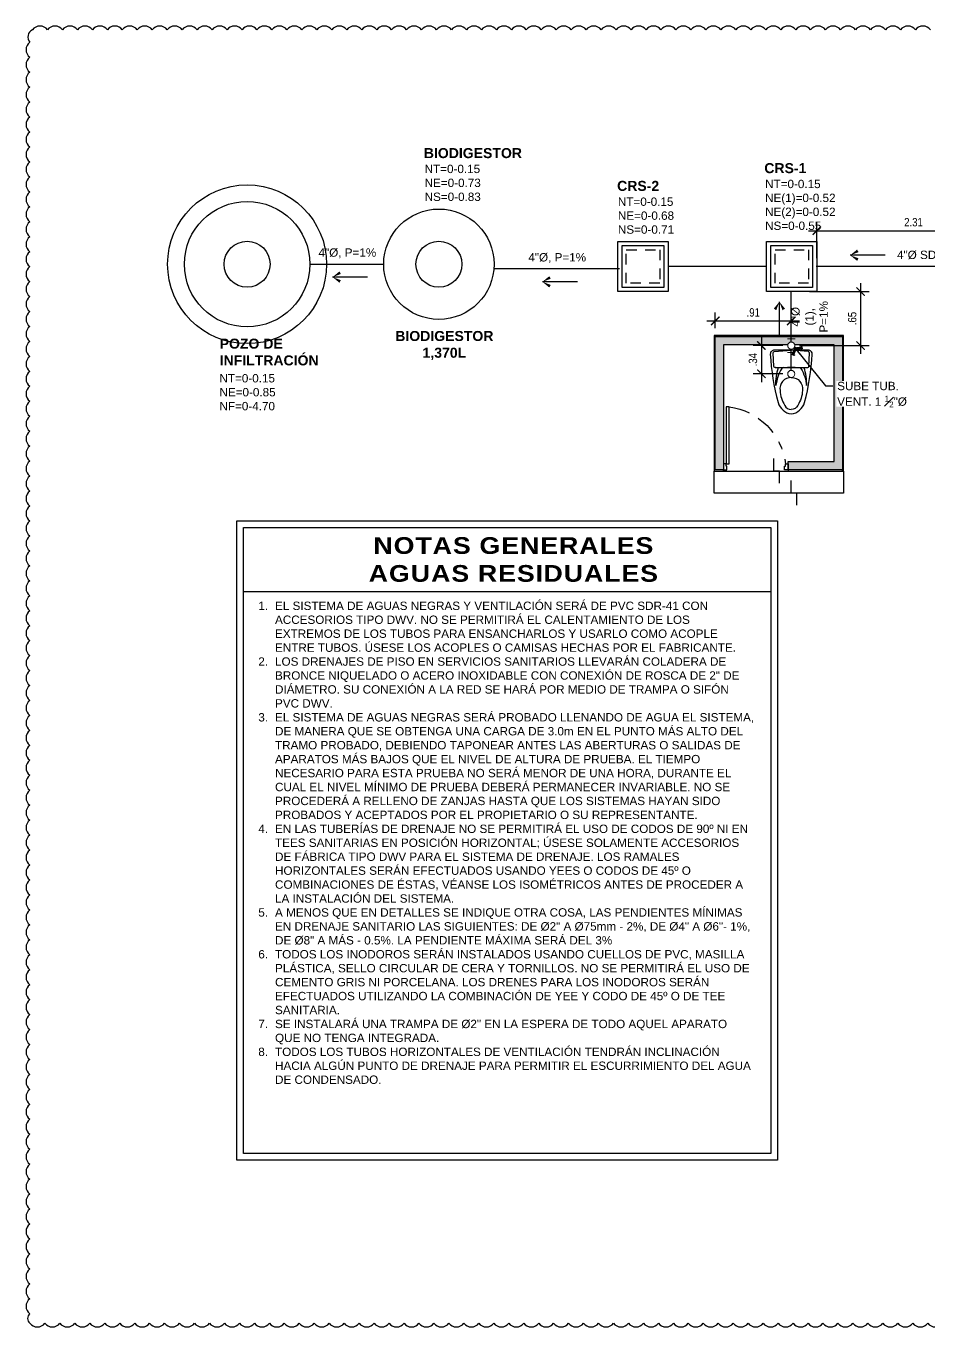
# Model space of a CAD drawing. Header units: metres. Extents: x 2 to 147, y 24 to 94.
# Drawn here: x 24.52 to 35.32, y 57.69 to 73.25 of the extents above; entities that cross this region are included whole.
import ezdxf

# ---------------------------------------------------------------- set-up
doc = ezdxf.new("R2010")
doc.units = ezdxf.units.M
doc.header["$MEASUREMENT"] = 0
doc.header["$PDMODE"] = 35
doc.linetypes.add('BORDER2', pattern=[0.875, 0.25, -0.125, 0.25, -0.125, 0, -0.125])
doc.linetypes.add('HIDDEN', pattern=[0.375, 0.25, -0.125])
doc.layers.get('Defpoints').update_dxf_attribs({"color": 171})
for name, color, linetype in [('001-Paredes', 1, 'Continuous'), ('005-Piso', 1, 'Continuous'), ('010-Mobiliario', 8, 'Continuous'), ('011-Puertas y Ventanas', 1, 'Continuous'), ('A RES', 5, 'Continuous'), ('A RES textos', 2, 'Continuous'), ('A RESIDUAL', 5, 'Continuous'), ('TEXTOS HIDRO', 2, 'Continuous')]:
    doc.layers.add(name, color=color, linetype=linetype)
doc.layers.add('A RES accesorios', color=4, linetype='Continuous', lineweight=18)
doc.styles.add('ARIAL', font='arial.ttf')
doc.styles.add('COTAS', font='ARIALN.TTF')
doc.styles.add('Marcas', font='')
doc.styles.add('TEXTO HIDROSANITARIO', font='arial.ttf')
doc.styles.add('TITULOS', font='')
doc.styles.get('Marcas').set_extended_font_data('Arial', bold=True)
doc.styles.get('TITULOS').set_extended_font_data('Arial Black', bold=True)
doc.dimstyles.new('ESC-50', dxfattribs={"dimtxt": 0.1, "dimasz": 0.1, "dimexe": 0.1, "dimexo": 0.1, "dimgap": 0.05, "dimtad": 1, "dimzin": 4, "dimdsep": 46, "dimtxsty": 'COTAS', "dimblk": 'ARCHTICK', "dimcen": 0.1, "dimdle": 0.1, "dimclrd": 1, "dimclre": 1, "dimclrt": 2, "dimazin": 0, "dimtfac": 0.75, "dimtmove": 1, "dimatfit": 3, "dimldrblk": 'FLE', "dimfxl": 0.1, "dimtvp": 1.5, "dimtfill": 1, "dimtolj": 1, "dimtzin": 0, "dimarcsym": 0})

# ---------------------------------------------------------------- blocks, each defined once
blk = doc.blocks.new('FLECHA')
at = {"color": 2, "linetype": 'Continuous'}
blk.add_line((-0.9, 0), (0, 0), dxfattribs=at)
for points in [[(-0.176, 0.145), (0, 0), (-0.214, 0.08)], [(-0.214, -0.08), (0, 0), (-0.176, -0.145)]]:
    blk.add_solid(points, dxfattribs=at)
blk = doc.blocks.new('A$C09B00896')
at = {"color": 0}
blk.add_lwpolyline([(0.313, 0), (-0.287, 0), (-0.287, 0.6), (0.313, 0.6)], close=True, dxfattribs=at)
at = {"color": 1}
blk.add_lwpolyline([(0.263, 0.05), (-0.237, 0.05), (-0.237, 0.55), (0.263, 0.55)], close=True, dxfattribs=at)
at = {"color": 1, "linetype": 'HIDDEN', "ltscale": 0.5}
blk.add_lwpolyline([(0.213, 0.1), (-0.187, 0.1), (-0.187, 0.5), (0.213, 0.5)], close=True, dxfattribs=at)
blk = doc.blocks.new('INODORO-PETITGARZON-PLANTA')
blk.add_lwpolyline([(0.78, 0, -0.292943), (0.644, -0.158, -0.052692), (0.065, -0.251, -0.422078), (0.017, -0.204), (0.017, -0.204), (0.017, 0.204), (0.017, 0.204, -0.422078), (0.065, 0.251, -0.052692), (0.644, 0.158, -0.292943)], format="xyb", close=True)
for points in [[(0.225, 0.19, 0.414449), (0.207, 0.209), (0.051, 0.217, 0.398758), (0.034, 0.203), (0.017, -0.001)], [(0.225, 0.192), (0.225, -0.192, -0.414449), (0.207, -0.21), (0.051, -0.219, -0.398758), (0.034, -0.204), (0.017, -0.001)], [(0.225, 0.093, -0.279736), (0.237, 0.115, -0.109692), (0.441, 0.183, 0.108214), (0.225, 0.151, 0.108214)], [(0.343, 0, -0.468214), (0.499, 0.134, -0.125087), (0.677, 0.077, -0.28707), (0.726, 0, -1.078007)], [(0.343, 0, 0.468214), (0.499, -0.134, 0.125087), (0.677, -0.077, 0.28707), (0.726, 0, 1.078007)], [(0.225, -0.093, 0.279736), (0.237, -0.115, 0.109692), (0.441, -0.183, -0.108214), (0.225, -0.151, -0.108214)]]:
    blk.add_lwpolyline(points, format="xyb")
blk = doc.blocks.new('door001')
at = {"layer": '011-Puertas y Ventanas'}
for points in [[(-0.075, 0), (0, 0), (0, -0.04), (-0.045, -0.04), (-0.045, -0.03), (-0.075, -0.03)], [(-0.075, -0.03), (-0.075, -0.066), (-0.756, -0.066), (-0.756, -0.03)], [(-0.075, -0.74), (-0.075, -0.77), (0, -0.77), (0, -0.73), (-0.045, -0.73), (-0.045, -0.74)]]:
    blk.add_lwpolyline(points, close=True, dxfattribs=at)
at = {"layer": '011-Puertas y Ventanas', "color": 1, "linetype": 'BORDER2'}
blk.add_arc((0.021, 0.038), 0.784, 187.6333, 262.9326, dxfattribs=at)
blk = doc.blocks.new('A$C1b8cae82')
blk.add_wipeout([(0, 0.042), (0.011, 0.041), (0.021, 0.037), (0.03, 0.03), (0.037, 0.021), (0.041, 0.011), (0.042, 0), (0.041, -0.011), (0.037, -0.021), (0.03, -0.03), (0.021, -0.037), (0.011, -0.041), (0, -0.042), (-0.011, -0.041), (-0.021, -0.037), (-0.03, -0.03), (-0.037, -0.021), (-0.041, -0.011), (-0.042, 0), (-0.041, 0.011), (-0.037, 0.021), (-0.03, 0.03), (-0.021, 0.037), (-0.011, 0.041)])
at = {"color": 0, "linetype": 'Continuous'}
for points in [[(-0.045, 0.081), (0.045, 0.081)], [(0, 0.042), (0, 0.081)]]:
    blk.add_lwpolyline(points, dxfattribs=at)
blk.add_circle((0, 0), 0.0424, dxfattribs=at)
blk = doc.blocks.new('_ARCHTICK')
at = {"color": 0, "linetype": 'ByBlock', "const_width": 0.15}
blk.add_lwpolyline([(-0.5, -0.5), (0.5, 0.5)], dxfattribs=at)
blk = doc.blocks.new('FLE')
at = {"linetype": 'Continuous'}
h = blk.add_hatch(color=2, dxfattribs=at)
h.paths.add_polyline_path([(-0.57, -0.62), (-0.42, -0.71), (0, 0), (-0.2, 0)])
h.paths.add_polyline_path([(-0.42, 0.71), (-0.57, 0.62), (-0.2, 0), (0, 0)])
at = {"color": 1, "linetype": 'Continuous'}
for p, q in [((0, 0), (-1, 0)), ((-0.31, 0.77), (-0.69, 0.55)), ((-0.2, 0), (-0.64, 0.73)), ((-0.2, 0), (-0.64, -0.73)), ((0.07, -0.11), (-0.49, 0.82)), ((0.07, 0.11), (-0.49, -0.82)), ((-0.69, -0.55), (-0.31, -0.77))]:
    blk.add_line(p, q, dxfattribs=at)
blk = doc.blocks.new('*D238')
at = {"layer": 'A RES textos', "color": 1, "lineweight": -2, "transparency": 16777216}
for p, q in [((33.88, 70.806), (36.393, 70.806)), ((33.98, 70.477), (33.98, 70.906)), ((36.293, 70.477), (36.293, 70.906))]:
    blk.add_line(p, q, dxfattribs=at)
at = {"layer": 'Defpoints', "color": 0, "transparency": 16777216}
for p in [(36.293, 70.806), (33.98, 70.377), (36.293, 70.377)]:
    blk.add_point(p, dxfattribs=at)
at = {"layer": 'A RES textos', "color": 1, "lineweight": -2, "transparency": 16777216, "xscale": 0.1, "yscale": 0.1, "zscale": 0.1, "rotation": 180}
blk.add_blockref('_ARCHTICK', (33.98, 70.806), dxfattribs=at)
at = {"layer": 'A RES textos', "color": 1, "lineweight": -2, "transparency": 16777216, "xscale": 0.1, "yscale": 0.1, "zscale": 0.1}
blk.add_blockref('_ARCHTICK', (36.293, 70.806), dxfattribs=at)
at = {"layer": 'A RES textos', "color": 2, "transparency": 16777216, "insert": (35.136, 70.907), "char_height": 0.1, "attachment_point": 5, "style": 'COTAS', "bg_fill": 3, "box_fill_scale": 1.25, "bg_fill_color": 256, "bg_fill_true_color": 13158600, "bg_fill_transparency": 0}
blk.add_mtext('\\A1;2.31', dxfattribs=at)
blk = doc.blocks.new('*D246')
at = {"layer": 'A RES textos', "color": 1, "lineweight": -2, "transparency": 16777216}
for p, q in [((34.504, 69.332), (34.504, 70.177)), ((33.892, 70.077), (34.604, 70.077)), ((33.774, 69.432), (34.604, 69.432))]:
    blk.add_line(p, q, dxfattribs=at)
at = {"layer": 'Defpoints', "color": 0, "transparency": 16777216}
for p in [(33.792, 70.077), (34.504, 70.077), (33.674, 69.432)]:
    blk.add_point(p, dxfattribs=at)
at = {"layer": 'A RES textos', "color": 1, "lineweight": -2, "transparency": 16777216, "xscale": 0.1, "yscale": 0.1, "zscale": 0.1}
for p, rotation in [((34.504, 70.077), 90), ((34.504, 69.432), 270)]:
    blk.add_blockref('_ARCHTICK', p, dxfattribs=dict(at, rotation=rotation))
at = {"layer": 'A RES textos', "color": 2, "transparency": 16777216, "insert": (34.403, 69.755), "char_height": 0.1, "attachment_point": 5, "rotation": 90, "style": 'COTAS', "bg_fill": 3, "box_fill_scale": 1.25, "bg_fill_color": 256, "bg_fill_true_color": 13158600, "bg_fill_transparency": 0}
blk.add_mtext('\\A1;.65', dxfattribs=at)
blk = doc.blocks.new('*D247')
at = {"layer": 'A RES textos', "color": 1, "lineweight": -2, "transparency": 16777216}
for p, q in [((32.665, 69.727), (33.774, 69.727)), ((32.765, 69.64), (32.765, 69.827)), ((33.674, 69.712), (33.674, 69.827))]:
    blk.add_line(p, q, dxfattribs=at)
at = {"layer": 'Defpoints', "color": 0, "transparency": 16777216}
for p in [(33.674, 69.727), (33.674, 69.612), (32.765, 69.54)]:
    blk.add_point(p, dxfattribs=at)
at = {"layer": 'A RES textos', "color": 1, "lineweight": -2, "transparency": 16777216, "xscale": 0.1, "yscale": 0.1, "zscale": 0.1, "rotation": 180}
blk.add_blockref('_ARCHTICK', (32.765, 69.727), dxfattribs=at)
at = {"layer": 'A RES textos', "color": 1, "lineweight": -2, "transparency": 16777216, "xscale": 0.1, "yscale": 0.1, "zscale": 0.1}
blk.add_blockref('_ARCHTICK', (33.674, 69.727), dxfattribs=at)
at = {"layer": 'A RES textos', "color": 2, "transparency": 16777216, "insert": (33.22, 69.828), "char_height": 0.1, "attachment_point": 5, "style": 'COTAS', "bg_fill": 3, "box_fill_scale": 1.25, "bg_fill_color": 256, "bg_fill_true_color": 13158600, "bg_fill_transparency": 0}
blk.add_mtext('\\A1;.91', dxfattribs=at)
blk = doc.blocks.new('*D248')
at = {"layer": 'A RES textos', "color": 1, "lineweight": -2, "transparency": 16777216}
for p, q in [((33.574, 69.432), (33.217, 69.432)), ((33.317, 69.532), (33.317, 68.994)), ((33.574, 69.094), (33.217, 69.094))]:
    blk.add_line(p, q, dxfattribs=at)
at = {"layer": 'Defpoints', "color": 0, "transparency": 16777216}
for p in [(33.674, 69.432), (33.674, 69.094)]:
    blk.add_point(p, dxfattribs=at)
at = {"layer": 'A RES textos', "color": 1, "lineweight": -2, "transparency": 16777216, "xscale": 0.1, "yscale": 0.1, "zscale": 0.1}
for p, rotation in [((33.317, 69.432), 90), ((33.317, 69.094), 270)]:
    blk.add_blockref('_ARCHTICK', p, dxfattribs=dict(at, rotation=rotation))
at = {"layer": 'A RES textos', "color": 2, "transparency": 16777216, "insert": (33.216, 69.263), "char_height": 0.1, "attachment_point": 5, "rotation": 90, "style": 'COTAS', "bg_fill": 3, "box_fill_scale": 1.25, "bg_fill_color": 256, "bg_fill_true_color": 13158600, "bg_fill_transparency": 0}
blk.add_mtext('\\A1;.34', dxfattribs=at)
at = {"layer": 'Defpoints', "color": 0, "transparency": 16777216}
blk.add_point((33.317, 69.094), dxfattribs=at)

msp = doc.modelspace()

# ---------------------------------------------------------------- hatches: boundary and pattern name
at = {"layer": '005-Piso', "transparency": 33554508}
h = msp.add_hatch(color=9, dxfattribs=at)
h.dxf.hatch_style = 1
h.paths.add_polyline_path([(34.1876, 68.044), (34.1876, 69.4404), (32.8652, 69.4404), (32.8652, 68.044), (32.8652, 67.944), (32.7652, 67.944), (32.7652, 69.5404), (34.2876, 69.5404), (34.2876, 67.944), (34.1876, 67.944), (33.6352, 67.944), (33.6352, 68.044)])

# ---------------------------------------------------------------- linework, layer by layer
at = {"layer": '001-Paredes', "color": 6}
for points in [[(32.7527, 69.5404), (32.7527, 67.9315), (32.8652, 67.9315), (32.8652, 67.944), (32.7652, 67.944), (32.7652, 69.5404), (34.2876, 69.5404), (34.2876, 67.9315), (34.298, 67.9315), (34.3001, 69.5404), (34.3001, 69.5529), (32.7527, 69.5529)], [(34.2876, 67.944), (33.6352, 67.944), (33.6352, 67.9315), (34.2876, 67.9315)]]:
    msp.add_lwpolyline(points, close=True, dxfattribs=at)
at = {"layer": '001-Paredes'}
msp.add_lwpolyline([(34.1876, 68.044), (34.1876, 69.4404), (32.8652, 69.4404), (32.8652, 68.044), (32.8652, 67.944), (32.7652, 67.944), (32.7652, 69.5404), (34.2876, 69.5404), (34.2876, 67.944), (34.1876, 67.944), (34.1876, 67.944), (33.6352, 67.944), (33.6352, 68.044)], close=True, dxfattribs=at)
at = {"layer": '005-Piso', "color": 4}
for points in [[(33.5342, 67.7862), (33.5342, 67.9315), (33.4664, 67.9315), (33.4664, 68.0829)], [(33.7414, 67.5219), (33.7414, 67.6672), (33.6737, 67.6672), (33.6737, 67.8185)]]:
    msp.add_lwpolyline(points, dxfattribs=at)
msp.add_lwpolyline([(32.7527, 67.9315), (34.298, 67.9315), (34.298, 67.6672), (32.7527, 67.6672)], close=True, dxfattribs=at)
msp.add_lwpolyline([(32.7527, 67.9315), (34.298, 67.9315), (34.298, 67.6672), (32.7527, 67.6672)], close=True, dxfattribs=at)
at = {"layer": 'A RES textos'}
for centre in [(27.1682, 70.4051), (29.4611, 70.4051)]:
    msp.add_circle(centre, 0.275, dxfattribs=at)
at = {"layer": 'A RESIDUAL', "color": 5}
for p, q in [((27.9182, 70.4051), (28.8011, 70.4051)), ((31.6187, 70.3482), (30.1187, 70.3482)), ((33.38, 70.3775), (32.2015, 70.3775)), ((39.811, 70.3775), (33.9708, 70.3775)), ((33.674, 69.1361), (33.674, 70.0883))]:
    msp.add_line(p, q, dxfattribs=at)
for centre, radius in [((27.1682, 70.4051), 0.95), ((27.1682, 70.4051), 0.75), ((29.4611, 70.4051), 0.66), ((33.6684, 69.4296), 0.0305)]:
    msp.add_circle(centre, radius, dxfattribs=at)
at = {"layer": 'Defpoints'}
msp.add_lwpolyline([(35.337, 73.2071, 0.5205671), (35.1581, 73.2071, 0.5205671), (34.9792, 73.2071, 0.5205671), (34.8003, 73.2071, 0.5205671), (34.6213, 73.2071, 0.5205671), (34.4424, 73.2071, 0.5205671), (34.2635, 73.2071, 0.5205671), (34.0846, 73.2071, 0.5205671), (33.9057, 73.2071, 0.5205671), (33.7268, 73.2071, 0.5205671), (33.5479, 73.2071, 0.5205671), (33.369, 73.2071, 0.5205671), (33.1901, 73.2071, 0.5205671), (33.0112, 73.2071, 0.5205671), (32.8322, 73.2071, 0.5205671), (32.6533, 73.2071, 0.5205671), (32.4744, 73.2071, 0.5205671), (32.2955, 73.2071, 0.5205671), (32.1166, 73.2071, 0.5205671), (31.9377, 73.2071, 0.5205671), (31.7588, 73.2071, 0.5205671), (31.5799, 73.2071, 0.5205671), (31.401, 73.2071, 0.5205671), (31.2221, 73.2071, 0.5205671), (31.0431, 73.2071, 0.5205671), (30.8642, 73.2071, 0.5205671), (30.6853, 73.2071, 0.5205671), (30.5064, 73.2071, 0.5205671), (30.3275, 73.2071, 0.5205671), (30.1486, 73.2071, 0.5205671), (29.9697, 73.2071, 0.5205671), (29.7908, 73.2071, 0.5205671), (29.6119, 73.2071, 0.5205671), (29.433, 73.2071, 0.5205671), (29.254, 73.2071, 0.5205671), (29.0751, 73.2071, 0.5205671), (28.8962, 73.2071, 0.5205671), (28.7173, 73.2071, 0.5205671), (28.5384, 73.2071, 0.5205671), (28.3595, 73.2071, 0.5205671), (28.1806, 73.2071, 0.5205671), (28.0017, 73.2071, 0.5205671), (27.8228, 73.2071, 0.5205671), (27.6439, 73.2071, 0.5205671), (27.4649, 73.2071, 0.5205671), (27.286, 73.2071, 0.5205671), (27.1071, 73.2071, 0.5205671), (26.9282, 73.2071, 0.5205671), (26.7493, 73.2071, 0.5205671), (26.5704, 73.2071, 0.5205671), (26.3915, 73.2071, 0.5205671), (26.2126, 73.2071, 0.5205671), (26.0337, 73.2071, 0.5205671), (25.8547, 73.2071, 0.5205671), (25.6758, 73.2071, 0.5205671), (25.4969, 73.2071, 0.5205671), (25.318, 73.2071, 0.5205671), (25.1391, 73.2071, 0.5205671), (24.9602, 73.2071, 0.5205671), (24.7813, 73.2071, 0.5205671), (24.6024, 73.2071, 0.5205671), (24.5713, 73.0593, 0.5205671), (24.5713, 72.8804, 0.5205671), (24.5713, 72.7015, 0.5205671), (24.5713, 72.5226, 0.5205671), (24.5713, 72.3437, 0.5205671), (24.5713, 72.1648, 0.5205671), (24.5713, 71.9858, 0.5205671), (24.5713, 71.8069, 0.5205671), (24.5713, 71.628, 0.5205671), (24.5713, 71.4491, 0.5205671), (24.5713, 71.2702, 0.5205671), (24.5713, 71.0913, 0.5205671), (24.5713, 70.9124, 0.5205671), (24.5713, 70.7335, 0.5205671), (24.5713, 70.5546, 0.5205671), (24.5713, 70.3757, 0.5205671), (24.5713, 70.1967, 0.5205671), (24.5713, 70.0178, 0.5205671), (24.5713, 69.8389, 0.5205671), (24.5713, 69.66, 0.5205671), (24.5713, 69.4811, 0.5205671), (24.5713, 69.3022, 0.5205671), (24.5713, 69.1233, 0.5205671), (24.5713, 68.9444, 0.5205671), (24.5713, 68.7655, 0.5205671), (24.5713, 68.5866, 0.5205671), (24.5713, 68.4076, 0.5205671), (24.5713, 68.2287, 0.5205671), (24.5713, 68.0498, 0.5205671), (24.5713, 67.8709, 0.5205671), (24.5713, 67.692, 0.5205671), (24.5713, 67.5131, 0.5205671), (24.5713, 67.3342, 0.5205671), (24.5713, 67.1553, 0.5205671), (24.5713, 66.9764, 0.5205671), (24.5713, 66.7974, 0.5205671), (24.5713, 66.6185, 0.5205671), (24.5713, 66.4396, 0.5205671), (24.5713, 66.2607, 0.5205671), (24.5713, 66.0818, 0.5205671), (24.5713, 65.9029, 0.5205671), (24.5713, 65.724, 0.5205671), (24.5713, 65.5451, 0.5205671), (24.5713, 65.3662, 0.5205671), (24.5713, 65.1873, 0.5205671), (24.5713, 65.0083, 0.5205671), (24.5713, 64.8294, 0.5205671), (24.5713, 64.6505, 0.5205671), (24.5713, 64.4716, 0.5205671), (24.5713, 64.2927, 0.5205671), (24.5713, 64.1138, 0.5205671), (24.5713, 63.9349, 0.5205671), (24.5713, 63.756, 0.5205671), (24.5713, 63.5771, 0.5205671), (24.5713, 63.3982, 0.5205671), (24.5713, 63.2192, 0.5205671), (24.5713, 63.0403, 0.5205671), (24.5713, 62.8614, 0.5205671), (24.5713, 62.6825, 0.5205671), (24.5713, 62.5036, 0.5205671), (24.5713, 62.3247, 0.5205671), (24.5713, 62.1458, 0.5205671), (24.5713, 61.9669, 0.5205671), (24.5713, 61.788, 0.5205671), (24.5713, 61.6091, 0.5205671), (24.5713, 61.4301, 0.5205671), (24.5713, 61.2512, 0.5205671), (24.5713, 61.0723, 0.5205671), (24.5713, 60.8934, 0.5205671), (24.5713, 60.7145, 0.5205671), (24.5713, 60.5356, 0.5205671), (24.5713, 60.3567, 0.5205671), (24.5713, 60.1778, 0.5205671), (24.5713, 59.9989, 0.5205671), (24.5713, 59.8199, 0.5205671), (24.5713, 59.641, 0.5205671), (24.5713, 59.4621, 0.5205671), (24.5713, 59.2832, 0.5205671), (24.5713, 59.1043, 0.5205671), (24.5713, 58.9254, 0.5205671), (24.5713, 58.7465, 0.5205671), (24.5713, 58.5676, 0.5205671), (24.5713, 58.3887, 0.5205671), (24.5713, 58.2098, 0.5205671), (24.5713, 58.0308, 0.5205671), (24.5713, 57.8519, 0.5205671), (24.5713, 57.7408, 0.5205671), (24.7502, 57.7408, 0.5205671), (24.9291, 57.7408, 0.5205671), (25.108, 57.7408, 0.5205671), (25.2869, 57.7408, 0.5205671), (25.4658, 57.7408, 0.5205671), (25.6448, 57.7408, 0.5205671), (25.8237, 57.7408, 0.5205671), (26.0026, 57.7408, 0.5205671), (26.1815, 57.7408, 0.5205671), (26.3604, 57.7408, 0.5205671), (26.5393, 57.7408, 0.5205671), (26.7182, 57.7408, 0.5205671), (26.8971, 57.7408, 0.5205671), (27.076, 57.7408, 0.5205671), (27.255, 57.7408, 0.5205671), (27.4339, 57.7408, 0.5205671), (27.6128, 57.7408, 0.5205671), (27.7917, 57.7408, 0.5205671), (27.9706, 57.7408, 0.5205671), (28.1495, 57.7408, 0.5205671), (28.3284, 57.7408, 0.5205671), (28.5073, 57.7408, 0.5205671), (28.6862, 57.7408, 0.5205671), (28.8651, 57.7408, 0.5205671), (29.0441, 57.7408, 0.5205671), (29.223, 57.7408, 0.5205671), (29.4019, 57.7408, 0.5205671), (29.5808, 57.7408, 0.5205671), (29.7597, 57.7408, 0.5205671), (29.9386, 57.7408, 0.5205671), (30.1175, 57.7408, 0.5205671), (30.2964, 57.7408, 0.5205671), (30.4753, 57.7408, 0.5205671), (30.6542, 57.7408, 0.5205671), (30.8332, 57.7408, 0.5205671), (31.0121, 57.7408, 0.5205671), (31.191, 57.7408, 0.5205671), (31.3699, 57.7408, 0.5205671), (31.5488, 57.7408, 0.5205671), (31.7277, 57.7408, 0.5205671), (31.9066, 57.7408, 0.5205671), (32.0855, 57.7408, 0.5205671), (32.2644, 57.7408, 0.5205671), (32.4433, 57.7408, 0.5205671), (32.6223, 57.7408, 0.5205671), (32.8012, 57.7408, 0.5205671), (32.9801, 57.7408, 0.5205671), (33.159, 57.7408, 0.5205671), (33.3379, 57.7408, 0.5205671), (33.5168, 57.7408, 0.5205671), (33.6957, 57.7408, 0.5205671), (33.8746, 57.7408, 0.5205671), (34.0535, 57.7408, 0.5205671), (34.2324, 57.7408, 0.5205671), (34.4114, 57.7408, 0.5205671), (34.5903, 57.7408, 0.5205671), (34.7692, 57.7408, 0.5205671), (34.9481, 57.7408, 0.5205671), (35.127, 57.7408, 0.5205671), (35.3059, 57.7408, 0.5205671), (35.4848, 57.7408, 0.5205671)], format="xyb", dxfattribs=at)
at = {"layer": 'TEXTOS HIDRO', "color": 1}
msp.add_line((27.126, 66.4893), (33.4302, 66.4893), dxfattribs=at)
msp.add_lwpolyline([(27.046, 67.3351), (33.5102, 67.3351), (33.5102, 59.6882), (27.046, 59.6882)], close=True, dxfattribs=at)
at = {"layer": 'TEXTOS HIDRO', "color": 3}
msp.add_lwpolyline([(27.126, 67.2551), (33.4302, 67.2551), (33.4302, 59.7682), (27.126, 59.7682)], close=True, dxfattribs=at)

# ---------------------------------------------------------------- block references
at = {"layer": '010-Mobiliario', "xscale": -1, "rotation": 90}
msp.add_blockref('INODORO-PETITGARZON-PLANTA', (33.6744, 69.3937), dxfattribs=at)
at = {"layer": '011-Puertas y Ventanas', "xscale": -1, "rotation": 90}
msp.add_blockref('door001', (32.8652, 67.944), dxfattribs=at)
msp.add_blockref('door001', (32.8652, 67.944), dxfattribs=at)
at = {"layer": 'A RES', "xscale": -0.4648652347357096, "yscale": 0.4648652347357097, "zscale": 0.4648652347357097}
for p in [(34.3795, 70.5124), (28.19, 70.251), (30.6991, 70.1941)]:
    msp.add_blockref('FLECHA', p, dxfattribs=at)
at = {"layer": 'A RESIDUAL', "color": 5}
for p in [(31.8884, 70.0775), (33.6669, 70.0775)]:
    msp.add_blockref('A$C09B00896', p, dxfattribs=at)

# ---------------------------------------------------------------- texts
at = {"layer": 'A RES textos', "style": 'Marcas'}
for s, p in [('BIODIGESTOR', (29.281, 71.6739)), ('CRS-1', (33.352, 71.494)), ('CRS-2', (31.592, 71.2819))]:
    msp.add_text(s, height=0.12, dxfattribs=at).set_placement(p)
at = {"layer": 'A RES textos'}
for s, insert, char_height, width, attachment_point, style in [('NT=0-0.15 NE=0-0.73 \\PNS=0-0.83', (29.2904, 71.5949), 0.1, 0.706448, 1, 'ARIAL'), ('NT=0-0.15 NE(1)=0-0.52 \\PNE(2)=0-0.52 NS=0-0.55', (33.3613, 71.415), 0.1, 0.706448, 1, 'ARIAL'), ('NT=0-0.15 NE=0-0.68 \\PNS=0-0.71', (31.6014, 71.2029), 0.1, 0.706448, 1, 'ARIAL'), ('BIODIGESTOR 1,370L', (29.5263, 69.4329), 0.12, 1.126256, 5, 'Marcas'), ('POZO DE INFILTRACIÓN', (26.8402, 69.354), 0.12, 1.170422, 4, 'Marcas'), ('NT=0-0.15 NE=0-0.85 \\PNF=0-4.70', (26.8374, 69.0911), 0.1, 0.706448, 1, 'ARIAL')]:
    msp.add_mtext(s, dxfattribs=dict(at, insert=insert, char_height=char_height, width=width, attachment_point=attachment_point, style=style))
at = {"layer": 'A RES textos', "char_height": 0.1, "attachment_point": 5, "line_spacing_factor": 1.010232, "style": 'ARIAL'}
for s, insert, width in [('4"Ø, P=1%', (28.367, 70.5351), 0.682651), ('4"Ø, P=1%', (30.876, 70.4782), 0.682651), ('4"Ø SDR-41, P=1%', (35.5519, 70.5075), 1.428661)]:
    msp.add_mtext(s, dxfattribs=dict(at, insert=insert, width=width))
at = {"layer": 'A RES textos', "insert": (33.893, 69.7761), "char_height": 0.1, "width": 0.472896, "attachment_point": 5, "rotation": 90, "line_spacing_factor": 1.010232, "style": 'ARIAL'}
msp.add_mtext('4"Ø (1), P=1%', dxfattribs=at)
at = {"layer": 'TEXTOS HIDRO'}
for s, insert, char_height, width, attachment_point, style in [('{\\T1.05;NOTAS GENERALES AGUAS RESIDUALES}', (30.3565, 66.8722), 0.2, 4.595192, 5, 'TITULOS'), ('\\pi-0.2,l0.2,t0.2;1.^IEL SISTEMA DE AGUAS NEGRAS Y VENTILACIÓN SERÁ DE PVC SDR-41 CON ACCESORIOS TIPO DWV. NO SE PERMITIRÁ EL CALENTAMIENTO DE LOS EXTREMOS DE LOS TUBOS PARA ENSANCHARLOS Y USARLO COMO ACOPLE ENTRE TUBOS. ÚSESE LOS ACOPLES O CAMISAS HECHAS POR EL FABRICANTE. \\P2.^ILOS DRENAJES DE PISO EN SERVICIOS SANITARIOS LLEVARÁN COLADERA DE BRONCE NIQUELADO O ACERO INOXIDABLE CON CONEXIÓN DE ROSCA DE 2" DE DIÁMETRO. SU CONEXIÓN A LA RED SE HARÁ POR MEDIO DE TRAMPA O SIFÓN PVC DWV.\\P3.^IEL SISTEMA DE AGUAS NEGRAS SERÁ PROBADO LLENANDO DE AGUA EL SISTEMA, DE MANERA QUE SE OBTENGA UNA CARGA DE 3.0m EN EL PUNTO MÁS ALTO DEL TRAMO PROBADO, DEBIENDO TAPONEAR ANTES LAS ABERTURAS O SALIDAS DE APARATOS MÁS BAJOS QUE EL NIVEL DE ALTURA DE PRUEBA. EL TIEMPO NECESARIO PARA ESTA PRUEBA NO SERÁ MENOR DE UNA HORA, DURANTE EL CUAL EL NIVEL MÍNIMO DE PRUEBA DEBERÁ PERMANECER INVARIABLE. NO SE PROCEDERÁ A RELLENO DE ZANJAS HASTA QUE LOS SISTEMAS HAYAN SIDO PROBADOS Y ACEPTADOS POR EL PROPIETARIO O SU REPRESENTANTE.\\P4.^IEN LAS TUBERÍAS DE DRENAJE NO SE PERMITIRÁ EL USO DE CODOS DE 90º NI EN TEES SANITARIAS EN POSICIÓN HORIZONTAL; ÚSESE SOLAMENTE ACCESORIOS DE FÁBRICA TIPO DWV PARA EL SISTEMA DE DRENAJE. LOS RAMALES HORIZONTALES SERÁN EFECTUADOS USANDO YEES O CODOS DE 45º O COMBINACIONES DE ÉSTAS, VÉANSE LOS ISOMÉTRICOS ANTES DE PROCEDER A LA INSTALACIÓN DEL SISTEMA.\\P5.^IA MENOS QUE EN DETALLES SE INDIQUE OTRA COSA, LAS PENDIENTES MÍNIMAS EN DRENAJE SANITARIO LAS SIGUIENTES: DE Ø2" A Ø75mm - 2%, DE Ø4" A Ø6"- 1%, DE Ø8" A MÁS - 0.5%. LA PENDIENTE MÁXIMA SERÁ DEL 3%\\P6.^ITODOS LOS INODOROS SERÁN INSTALADOS USANDO CUELLOS DE PVC, MASILLA PLÁSTICA, SELLO CIRCULAR DE CERA Y TORNILLOS. NO SE PERMITIRÁ EL USO DE CEMENTO GRIS NI PORCELANA. LOS DRENES PARA LOS INODOROS SERÁN EFECTUADOS UTILIZANDO LA COMBINACIÓN DE YEE Y CODO DE 45º O DE TEE SANITARIA.\\P7.^ISE INSTALARÁ UNA TRAMPA DE Ø2" EN LA ESPERA DE TODO AQUEL APARATO QUE NO TENGA INTEGRADA.\\P8.^ITODOS LOS TUBOS HORIZONTALES DE VENTILACIÓN TENDRÁN INCLINACIÓN HACIA ALGÚN PUNTO DE DRENAJE PARA PERMITIR EL ESCURRIMIENTO DEL AGUA DE CONDENSADO.', (27.3019, 66.3696), 0.1, 5.921648, 1, 'TEXTO HIDROSANITARIO')]:
    msp.add_mtext(s, dxfattribs=dict(at, insert=insert, char_height=char_height, width=width, attachment_point=attachment_point, style=style))

# ---------------------------------------------------------------- next in the draw order: block references
at = {"layer": 'A RES accesorios', "xscale": -1, "rotation": 359.9999999999815}
for p in [(33.674, 69.4319), (33.674, 69.0937)]:
    msp.add_blockref('A$C1b8cae82', p, dxfattribs=at)

# ---------------------------------------------------------------- next in the draw order: dimensions: what is measured, and where the dimension line sits
at = {"layer": 'A RES textos'}
dim = msp.add_linear_dim(base=(36.2928, 70.8056), p1=(33.98, 70.3775), p2=(36.2928, 70.3775), dimstyle='ESC-50', dxfattribs=at)
dim.commit()
dim.dimension.update_dxf_attribs({"geometry": '*D238', "text_midpoint": (35.1364, 70.9066)})

# ---------------------------------------------------------------- next in the draw order: block references
at = {"layer": 'A RES accesorios', "rotation": 180.0000000000184}
msp.add_blockref('A$C1b8cae82', (33.674, 69.4319), dxfattribs=at)

# ---------------------------------------------------------------- next in the draw order: block references
at = {"layer": 'A RES', "xscale": -0.4648652347357096, "yscale": 0.4648652347357097, "zscale": 0.4648652347357097, "rotation": 270}
msp.add_blockref('FLECHA', (33.5321, 69.9547), dxfattribs=at)

# ---------------------------------------------------------------- next in the draw order: leaders
at = {"layer": 'A RES textos', "annotation_type": 0, "has_hookline": 1, "hookline_direction": 0, "text_width": 0.8193}
msp.add_leader([(33.7155, 69.4056), (34.0818, 68.9485), (34.1731, 68.9485)], dimstyle='ESC-50', override={"dimgap": 0.05, "dimtad": 0}, dxfattribs=at)

# ---------------------------------------------------------------- next in the draw order: texts
at = {"layer": 'A RES textos', "color": 2, "insert": (34.2231, 68.9985), "char_height": 0.1, "width": 0.894531, "attachment_point": 1, "style": 'ARIAL', "bg_fill": 3, "box_fill_scale": 1.1, "bg_fill_color": 256, "bg_fill_true_color": 13158600, "bg_fill_transparency": 0}
msp.add_mtext('\\A1;SUBE TUB. VENT. 1 {\\H0.7x;\\S1#2;}"Ø', dxfattribs=at)

# ---------------------------------------------------------------- next in the draw order: dimensions: what is measured, and where the dimension line sits
at = {"layer": 'A RES textos'}
dim = msp.add_linear_dim(base=(34.5042, 70.0775), p1=(33.674, 69.4319), p2=(33.7916, 70.0775), angle=90, dimstyle='ESC-50', dxfattribs=at)
dim.commit()
dim.dimension.update_dxf_attribs({"geometry": '*D246', "text_midpoint": (34.4032, 69.7547)})

# ---------------------------------------------------------------- next in the draw order: dimensions: what is measured, and where the dimension line sits
dim = msp.add_linear_dim(base=(33.674, 69.7265), p1=(32.7652, 69.5404), p2=(33.674, 69.6122), dimstyle='ESC-50', dxfattribs=at)
dim.commit()
dim.dimension.update_dxf_attribs({"geometry": '*D247', "text_midpoint": (33.2196, 69.8276)})

# ---------------------------------------------------------------- next in the draw order: dimensions: what is measured, and where the dimension line sits
dim = msp.add_linear_dim(base=(33.3172, 69.0937), p1=(33.674, 69.4319), p2=(33.674, 69.0937), angle=90, dimstyle='ESC-50', dxfattribs=at)
dim.commit()
dim.dimension.update_dxf_attribs({"geometry": '*D248', "text_midpoint": (33.2162, 69.2628)})

doc.saveas('drawing.dxf')
